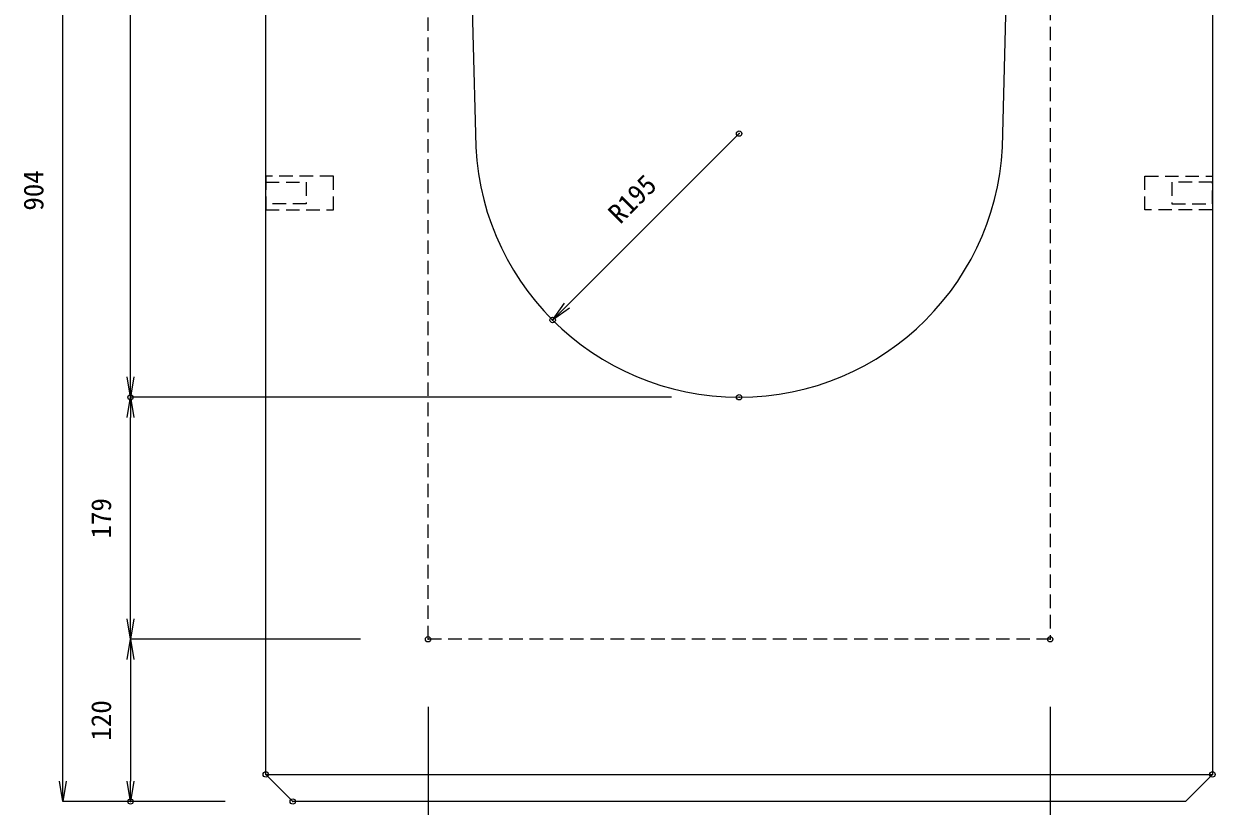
# Model space of a CAD drawing. Units: millimetres, scale not verified. Extents: x -4191 to -301, y 470 to 3310.
# Drawn here: x -3686 to -2805, y 1056 to 1634 of the extents above; entities that cross this region are included whole.
import ezdxf
from ezdxf.enums import TextEntityAlignment as Align

# ---------------------------------------------------------------- set-up
doc = ezdxf.new("R2010")
doc.units = ezdxf.units.MM
doc.header["$LTSCALE"] = 20
doc.header["$PDMODE"] = 32
doc.header["$PDSIZE"] = 4
doc.linetypes.add('USER1', pattern=[0.75, 0.5, -0.25])
for name, color, linetype, lineweight in [('0-3_KIJUN', 3, 'Continuous', 18), ('0-5_SUNPO', 3, 'Continuous', 18), ('0-9__0-0_0', 7, 'Continuous', 18)]:
    doc.layers.add(name, color=color, linetype=linetype, lineweight=lineweight)
doc.layers.add('0-A__0-2_DEFPOINTS', color=7, linetype='Continuous')
doc.styles.add('ＭＳ ゴシック', font='')
doc.styles.get('ＭＳ ゴシック').set_extended_font_data('MS Gothic')

# ---------------------------------------------------------------- blocks, each defined once
blk = doc.blocks.new('_OPEN')
at = {"layer": '0-9__0-0_0'}
blk.add_line((0, 0), (-1, 0), dxfattribs=at)
blk.add_lwpolyline([(-1, 0.167), (0, 0), (-1, -0.167)], dxfattribs=at)
blk = doc.blocks.new('_D7')
at = {"layer": '0-5_SUNPO'}
for p, q in [((757.95, 885.88), (587.95, 885.88)), ((587.95, 870.88), (587.95, 780.88)), ((657.95, 765.88), (587.95, 765.88))]:
    blk.add_line(p, q, dxfattribs=at)
at = {"layer": '0-A__0-2_DEFPOINTS'}
for p in [(807.95, 885.88), (587.95, 765.88), (707.95, 765.88)]:
    blk.add_point(p, dxfattribs=at)
at = {"layer": '0-5_SUNPO', "xscale": 15, "yscale": 15}
for p, rotation in [((587.95, 885.88), 90), ((587.95, 765.88), 270)]:
    blk.add_blockref('_OPEN', p, dxfattribs=dict(at, rotation=rotation))
at = {"layer": '0-5_SUNPO', "color": 7, "style": 'ＭＳ ゴシック'}
blk.add_text('120', height=14.66, rotation=90, dxfattribs=at).set_placement((577.95, 810.88), align=Align.BOTTOM_LEFT)
blk = doc.blocks.new('_D8')
at = {"layer": '0-5_SUNPO'}
for p, q in [((807.95, 835.88), (807.95, 665.88)), ((687.95, 735.88), (687.95, 665.88)), ((702.95, 665.88), (792.95, 665.88))]:
    blk.add_line(p, q, dxfattribs=at)
at = {"layer": '0-A__0-2_DEFPOINTS'}
for p in [(807.95, 885.88), (687.95, 785.88), (807.95, 665.88)]:
    blk.add_point(p, dxfattribs=at)
at = {"layer": '0-5_SUNPO', "xscale": 15, "yscale": 15, "rotation": 180}
blk.add_blockref('_OPEN', (687.95, 665.88), dxfattribs=at)
at = {"layer": '0-5_SUNPO', "xscale": 15, "yscale": 15}
blk.add_blockref('_OPEN', (807.95, 665.88), dxfattribs=at)
at = {"layer": '0-5_SUNPO', "color": 7, "style": 'ＭＳ ゴシック'}
blk.add_text('120', height=14.66, dxfattribs=at).set_placement((732.95, 675.88), align=Align.BOTTOM_LEFT)
blk = doc.blocks.new('_D9')
at = {"layer": '0-5_SUNPO'}
for p, q in [((807.95, 835.88), (807.95, 665.88)), ((1267.95, 835.88), (1267.95, 665.88)), ((822.95, 665.88), (1252.95, 665.88))]:
    blk.add_line(p, q, dxfattribs=at)
at = {"layer": '0-A__0-2_DEFPOINTS'}
for p in [(807.95, 885.88), (1267.95, 885.88), (1267.95, 665.88)]:
    blk.add_point(p, dxfattribs=at)
at = {"layer": '0-5_SUNPO', "xscale": 15, "yscale": 15, "rotation": 180}
blk.add_blockref('_OPEN', (807.95, 665.88), dxfattribs=at)
at = {"layer": '0-5_SUNPO', "xscale": 15, "yscale": 15}
blk.add_blockref('_OPEN', (1267.95, 665.88), dxfattribs=at)
at = {"layer": '0-5_SUNPO', "color": 7, "style": 'ＭＳ ゴシック'}
blk.add_text('460', height=14.66, dxfattribs=at).set_placement((1022.95, 675.88), align=Align.BOTTOM_LEFT)
blk = doc.blocks.new('_D10')
at = {"layer": '0-5_SUNPO'}
for p, q in [((1267.95, 835.88), (1267.95, 665.88)), ((1387.95, 735.88), (1387.95, 665.88)), ((1282.95, 665.88), (1372.95, 665.88))]:
    blk.add_line(p, q, dxfattribs=at)
at = {"layer": '0-A__0-2_DEFPOINTS'}
for p in [(1267.95, 885.88), (1387.95, 785.88), (1387.95, 665.88)]:
    blk.add_point(p, dxfattribs=at)
at = {"layer": '0-5_SUNPO', "xscale": 15, "yscale": 15, "rotation": 180}
blk.add_blockref('_OPEN', (1267.95, 665.88), dxfattribs=at)
at = {"layer": '0-5_SUNPO', "xscale": 15, "yscale": 15}
blk.add_blockref('_OPEN', (1387.95, 665.88), dxfattribs=at)
at = {"layer": '0-5_SUNPO', "color": 7, "style": 'ＭＳ ゴシック'}
blk.add_text('120', height=14.66, dxfattribs=at).set_placement((1312.95, 675.88), align=Align.BOTTOM_LEFT)
blk = doc.blocks.new('_D11')
at = {"layer": '0-5_SUNPO'}
for p, q in [((687.95, 735.88), (687.95, 615.88)), ((1387.95, 735.88), (1387.95, 615.88)), ((702.95, 615.88), (1372.95, 615.88))]:
    blk.add_line(p, q, dxfattribs=at)
at = {"layer": '0-A__0-2_DEFPOINTS'}
for p in [(687.95, 785.88), (1387.95, 785.88), (1387.95, 615.88)]:
    blk.add_point(p, dxfattribs=at)
at = {"layer": '0-5_SUNPO', "xscale": 15, "yscale": 15, "rotation": 180}
blk.add_blockref('_OPEN', (687.95, 615.88), dxfattribs=at)
at = {"layer": '0-5_SUNPO', "xscale": 15, "yscale": 15}
blk.add_blockref('_OPEN', (1387.95, 615.88), dxfattribs=at)
at = {"layer": '0-5_SUNPO', "color": 7, "style": 'ＭＳ ゴシック'}
blk.add_text('700', height=14.66, dxfattribs=at).set_placement((1022.95, 625.88), align=Align.BOTTOM_LEFT)
blk = doc.blocks.new('_D12')
at = {"layer": '0-5_SUNPO'}
for p, q in [((987.95, 1064.88), (587.95, 1064.88)), ((587.95, 900.88), (587.95, 1049.88)), ((757.95, 885.88), (587.95, 885.88))]:
    blk.add_line(p, q, dxfattribs=at)
at = {"layer": '0-A__0-2_DEFPOINTS'}
for p in [(587.95, 1064.88), (1037.95, 1064.88), (807.95, 885.88)]:
    blk.add_point(p, dxfattribs=at)
at = {"layer": '0-5_SUNPO', "xscale": 15, "yscale": 15}
for p, rotation in [((587.95, 1064.88), 90), ((587.95, 885.88), 270)]:
    blk.add_blockref('_OPEN', p, dxfattribs=dict(at, rotation=rotation))
at = {"layer": '0-5_SUNPO', "color": 7, "style": 'ＭＳ ゴシック'}
blk.add_text('179', height=14.66, rotation=90, dxfattribs=at).set_placement((577.95, 960.38), align=Align.BOTTOM_LEFT)
blk = doc.blocks.new('_D13')
at = {"layer": '0-5_SUNPO'}
for p, q in [((637.95, 1669.88), (587.95, 1669.88)), ((587.95, 1079.88), (587.95, 1654.88)), ((987.95, 1064.88), (587.95, 1064.88))]:
    blk.add_line(p, q, dxfattribs=at)
at = {"layer": '0-A__0-2_DEFPOINTS'}
for p in [(587.95, 1669.88), (687.95, 1669.88), (1037.95, 1064.88)]:
    blk.add_point(p, dxfattribs=at)
at = {"layer": '0-5_SUNPO', "xscale": 15, "yscale": 15}
for p, rotation in [((587.95, 1669.88), 90), ((587.95, 1064.88), 270)]:
    blk.add_blockref('_OPEN', p, dxfattribs=dict(at, rotation=rotation))
at = {"layer": '0-5_SUNPO', "color": 7, "style": 'ＭＳ ゴシック'}
blk.add_text('605', height=14.66, rotation=90, dxfattribs=at).set_placement((577.95, 1352.38), align=Align.BOTTOM_LEFT)
blk = doc.blocks.new('_D14')
at = {"layer": '0-5_SUNPO'}
blk.add_line((1037.95, 1259.88), (910.68, 1132.6), dxfattribs=at)
at = {"layer": '0-A__0-2_DEFPOINTS'}
for p in [(1037.95, 1259.88), (900.07, 1122)]:
    blk.add_point(p, dxfattribs=at)
at = {"layer": '0-5_SUNPO', "xscale": 15, "yscale": 15, "rotation": 225}
blk.add_blockref('_OPEN', (900.07, 1122), dxfattribs=at)
at = {"layer": '0-5_SUNPO', "color": 7, "style": 'ＭＳ ゴシック'}
blk.add_text('R195', height=14.66, rotation=45, dxfattribs=at).set_placement((953.1, 1189.17), align=Align.BOTTOM_LEFT)
blk = doc.blocks.new('_D15')
at = {"layer": '0-5_SUNPO'}
for p, q in [((637.95, 1669.88), (537.95, 1669.88)), ((537.95, 780.88), (537.95, 1654.88)), ((657.95, 765.88), (537.95, 765.88))]:
    blk.add_line(p, q, dxfattribs=at)
at = {"layer": '0-A__0-2_DEFPOINTS'}
for p in [(537.95, 1669.88), (687.95, 1669.88), (707.95, 765.88)]:
    blk.add_point(p, dxfattribs=at)
at = {"layer": '0-5_SUNPO', "xscale": 15, "yscale": 15}
for p, rotation in [((537.95, 1669.88), 90), ((537.95, 765.88), 270)]:
    blk.add_blockref('_OPEN', p, dxfattribs=dict(at, rotation=rotation))
at = {"layer": '0-5_SUNPO', "color": 7, "style": 'ＭＳ ゴシック'}
blk.add_text('904', height=14.66, rotation=90, dxfattribs=at).set_placement((527.95, 1202.88), align=Align.BOTTOM_LEFT)
blk = doc.blocks.new('M16_insert_dan')
at = {"layer": '0-3_KIJUN', "linetype": 'USER1'}
for points in [[(0, -12.5), (-50, -12.5), (-50, 12.5), (0, 12.5)], [(0, 8), (-30, 8), (-30, -8), (0, -8)]]:
    blk.add_lwpolyline(points, close=True, dxfattribs=at)

msp = doc.modelspace()

# ---------------------------------------------------------------- linework, layer by layer
at = {"layer": '0-3_KIJUN', "color": 7}
msp.add_line((-3507.27, 1079.19), (-2807.27, 1079.19), dxfattribs=at)
for points in [[(-2807.27, 1079.19), (-2827.27, 1059.19), (-3487.27, 1059.19), (-3507.27, 1079.19), (-3507.27, 1963.19), (-3447.27, 1963.19), (-3444.27, 1902.19), (-3357.27, 1902.19), (-3357.27, 1747.19), (-3352.27, 1553.19)], [(-2962.27, 1553.19), (-2957.27, 1747.19), (-2957.27, 1902.19), (-2870.27, 1902.19), (-2867.27, 1963.19), (-2807.27, 1963.19), (-2807.27, 1079.19)]]:
    msp.add_lwpolyline(points, dxfattribs=at)
at = {"layer": '0-3_KIJUN', "color": 7, "linetype": 'USER1'}
msp.add_lwpolyline([(-2927.27, 1902.19), (-2927.27, 1179.19), (-3387.27, 1179.19), (-3387.27, 1902.19)], dxfattribs=at)
at = {"layer": '0-3_KIJUN', "color": 7}
msp.add_arc((-3157.27, 1553.19), 195, 180, 360, dxfattribs=at)

# ---------------------------------------------------------------- block references
at = {"layer": '0-3_KIJUN', "xscale": -1}
msp.add_blockref('M16_insert_dan', (-3507.27, 1509.19), dxfattribs=at)
at = {"layer": '0-3_KIJUN'}
msp.add_blockref('M16_insert_dan', (-2807.27, 1509.19), dxfattribs=at)
at = {"layer": '0-5_SUNPO'}
for name in ['_D15', '_D13', '_D14', '_D12', '_D7', '_D8', '_D9', '_D10', '_D11']:
    msp.add_blockref(name, (-4195.22, 293.31), dxfattribs=at)

doc.saveas('drawing.dxf')
